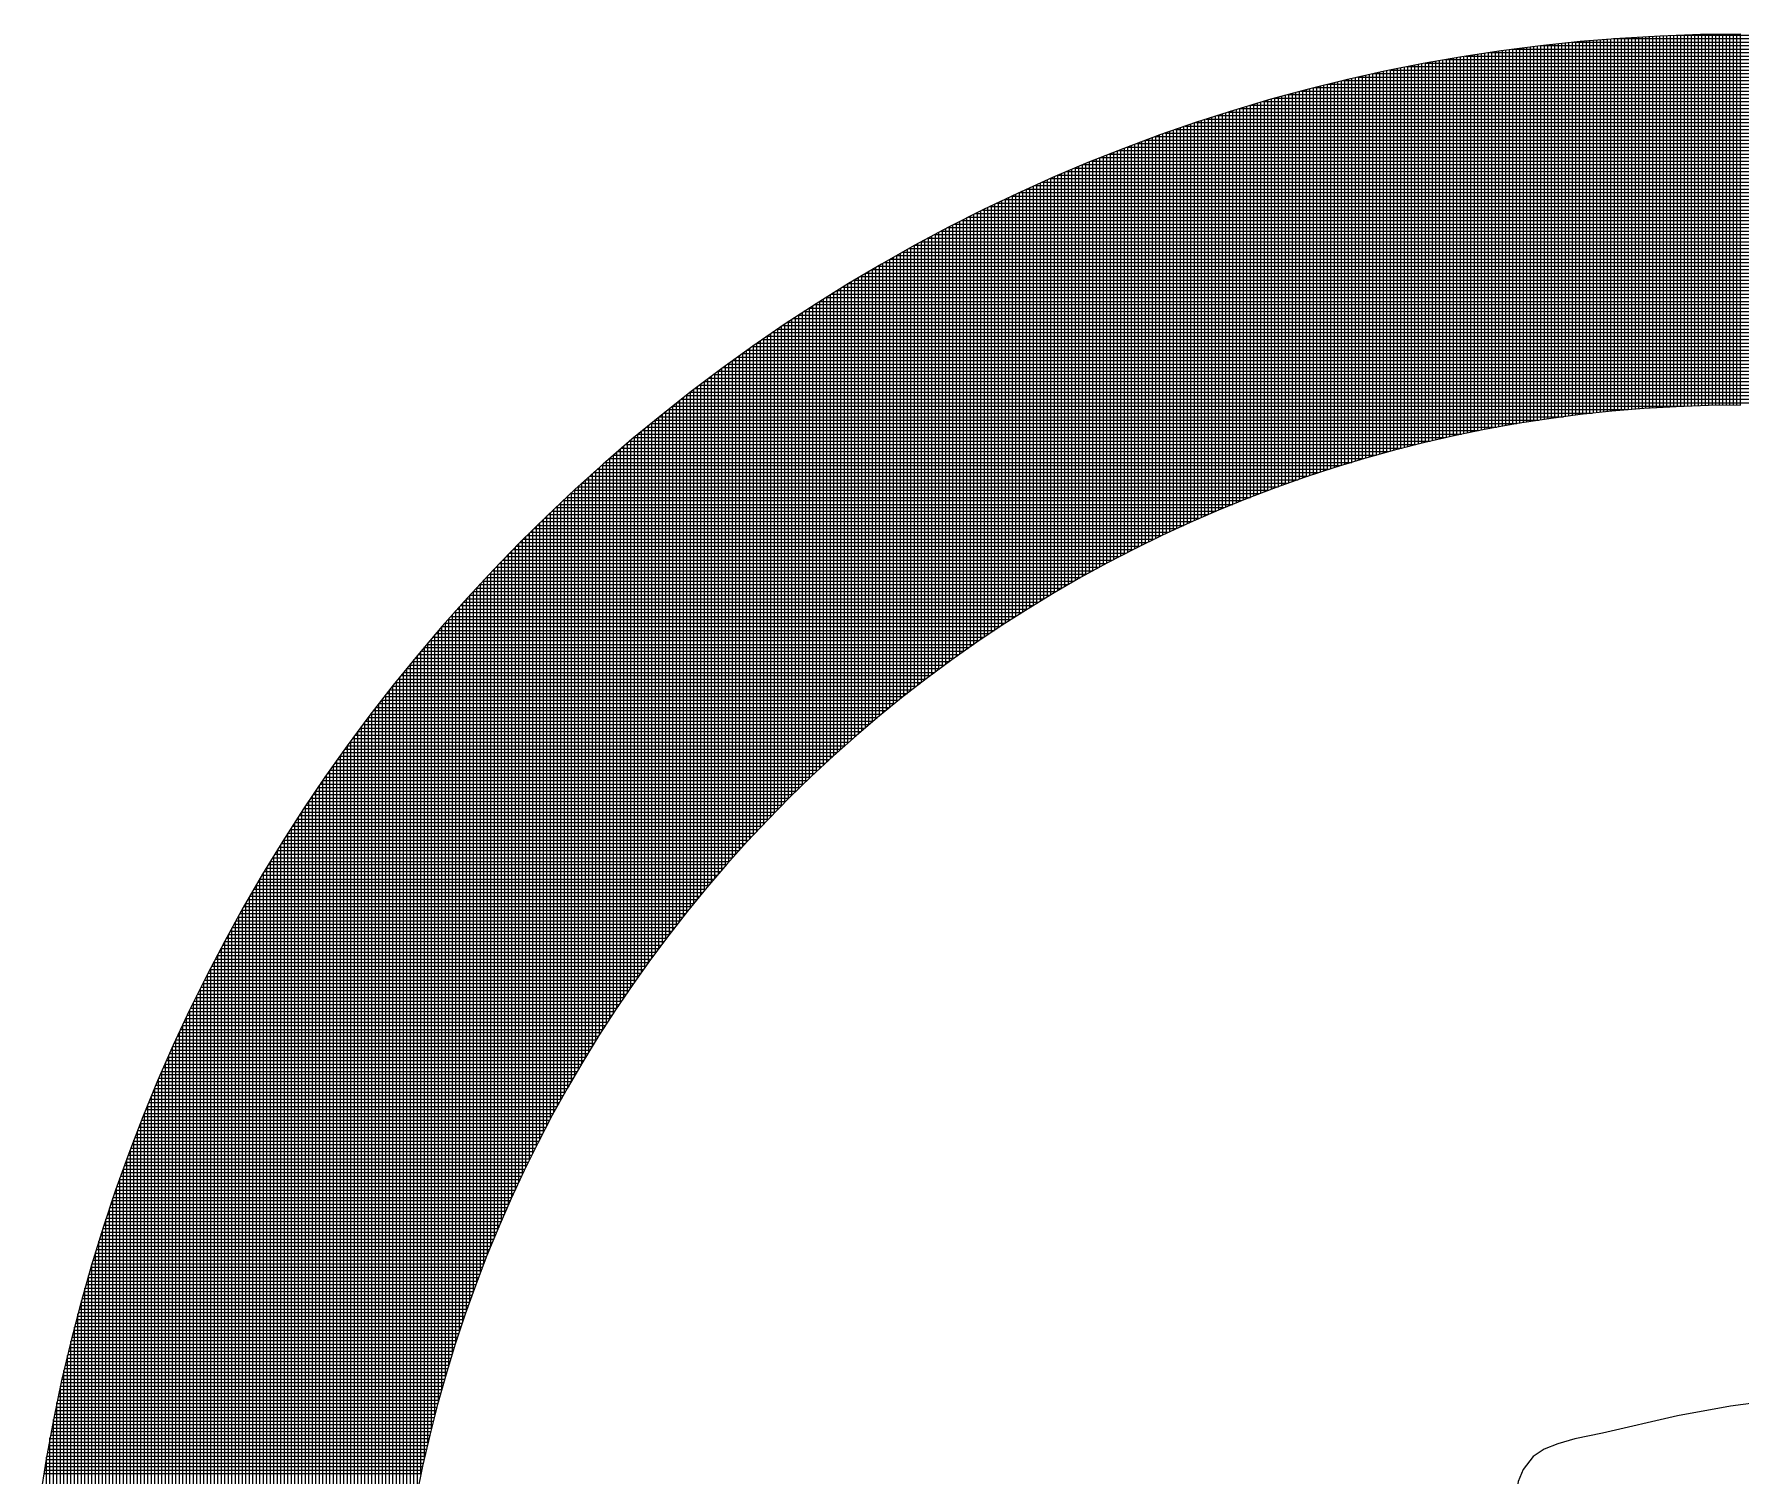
# Model space of a CAD drawing. Header units: inches. Extents: x -675 to 1187, y -924 to 1124.
# Drawn here: x -385.2 to -324.3, y 949.7 to 1001.2 of the extents above; entities that cross this region are included whole.
import ezdxf

# ---------------------------------------------------------------- set-up
doc = ezdxf.new("R2010")
doc.units = ezdxf.units.IN
doc.header["$MEASUREMENT"] = 0
for name, color, linetype, lineweight in [('A-Furn-Chair', 250, 'Continuous', 13), ('Base_dwg', 8, 'Continuous', 9), ('core and shell', 50, 'Continuous', 9)]:
    doc.layers.add(name, color=color, linetype=linetype, lineweight=lineweight)

# ---------------------------------------------------------------- blocks, each defined once
blk = doc.blocks.new('Base_dwg_chair 3-727831-Level 1 Copy 1')
at = {"layer": 'A-Furn-Chair', "flags": 128}
for points in [[(-7.989, 16.409), (-9.128, 16.567), (-9.347, 16.727), (-9.504, 17.012), (-9.764, 17.695), (-9.785, 17.779), (-9.823, 18.65), (-9.731, 19.31), (-9.676, 19.648), (-9.53, 20.347), (-9.343, 20.948), (-9.116, 21.349), (-8.688, 21.763), (-8.26, 21.964), (-7.752, 22.084), (-7.124, 22.164), (-6.121, 22.231), (-3.379, 22.461), (-1.455, 22.525), (-0.263, 22.51), (0.929, 22.525), (2.853, 22.461), (5.595, 22.231), (6.598, 22.164), (7.226, 22.084), (7.734, 21.964), (8.162, 21.763), (8.59, 21.349), (8.817, 20.948), (9.004, 20.347), (9.141, 19.691), (9.216, 19.233), (9.298, 18.65), (9.259, 17.779), (9.173, 17.431), (9.013, 17.012), (8.856, 16.727), (8.637, 16.567), (7.804, 16.451), (6.527, 16.271), (3.576, 15.83), (-3.334, 15.83), (-6.053, 16.124), (-7.042, 16.271), (-8.16, 16.429)], [(-9.664, 19.693), (-10.014, 18.683), (-10.295, 17.093), (-10.468, 15.463), (-10.549, 14.018), (-10.429, 13.994), (-10.123, 13.8), (-9.953, 13.55), (-9.949, 12.275), (-9.922, 9.65), (-9.894, 7.981), (-9.655, 12.025), (-9.523, 13.488), (-9.699, 13.577), (-9.699, 14.571), (-9.654, 15.721), (-9.621, 16.317), (-9.537, 16.99), (-9.7, 17.419), (-9.787, 17.767), (-9.825, 18.638), (-9.744, 19.221), (-9.668, 19.678)], [(9.141, 19.693), (9.491, 18.683), (9.772, 17.093), (9.946, 15.463), (10.027, 14.018), (9.906, 13.994), (9.601, 13.8), (9.43, 13.55), (9.427, 12.275), (9.4, 9.65), (9.372, 7.981), (9.133, 12.025), (9.001, 13.488), (9.177, 13.577), (9.177, 14.571), (9.132, 15.721), (9.099, 16.317), (9.015, 16.99), (9.178, 17.419), (9.264, 17.767), (9.303, 18.638), (9.221, 19.221), (9.146, 19.678)], [(-9.933, 5.379), (-9.96, 4.757), (-10.006, 4.55), (-10.154, 4.376), (-10.468, 4.222), (-10.762, 4.175), (-13.035, 4.181), (-13.345, 4.235), (-13.655, 4.416), (-13.784, 4.587), (-13.805, 4.897), (-13.805, 11.739), (-13.805, 13.321), (-13.786, 13.617), (-13.497, 13.927), (-13.187, 14.023), (-12.93, 14.066), (-11.014, 14.066), (-10.693, 14.056), (-10.427, 14.005), (-10.121, 13.81), (-9.951, 13.56), (-9.947, 12.286), (-9.919, 9.661), (-9.89, 7.953)], [(9.41, 5.381), (9.436, 4.759), (9.483, 4.552), (9.63, 4.378), (9.945, 4.224), (10.239, 4.178), (12.512, 4.184), (12.822, 4.238), (13.132, 4.419), (13.261, 4.59), (13.282, 4.9), (13.282, 11.742), (13.282, 13.324), (13.26, 13.62), (12.972, 13.93), (12.661, 14.026), (12.405, 14.069), (10.489, 14.069), (10.168, 14.058), (9.901, 14.007), (9.596, 13.812), (9.426, 13.562), (9.422, 12.288), (9.395, 9.663), (9.366, 7.955)]]:
    blk.add_lwpolyline(points, close=True, dxfattribs=at)
for points in [[(9.413, 5.394), (9.367, 8.12), (9.136, 12.025), (9.026, 13.246), (8.765, 14.304), (8.332, 15.333), (7.82, 16.206), (7.645, 16.429), (6.527, 16.271), (3.576, 15.83), (-3.334, 15.83), (-6.053, 16.124), (-7.042, 16.271), (-8.16, 16.429), (-8.335, 16.206), (-8.848, 15.333), (-9.281, 14.304), (-9.536, 13.27), (-9.647, 12.037), (-9.877, 8.136), (-9.91, 6.872), (-9.927, 5.714), (-9.929, 5.397)], [(-4.634, 0.321), (-4.327, 0.267), (-2.885, 0.087), (-1.089, -0.015), (1.089, 0.015), (2.369, 0.087), (3.812, 0.267), (4.118, 0.321)]]:
    blk.add_lwpolyline(points, dxfattribs=at)
at = {"layer": 'A-Furn-Chair'}
for centre, start, end in [((-3.642, 6.656), 191.31574, 261.09659), ((3.126, 6.656), 278.90341, 348.65527)]:
    blk.add_arc(centre, 6.412, start, end, dxfattribs=at)
blk = doc.blocks.new('Base_dwg_boat 5-727833-Level 1 Copy 1')
at = {"extrusion": (0, 0, -1), "zscale": -1, "rotation": 351.7550629421033}
blk.add_blockref('Base_dwg_chair 3-727831-Level 1 Copy 1', (58.68, 23.808), dxfattribs=at)
blk = doc.blocks.new('Base_dwg__U237-727834-Level 1 Copy 1')
blk.add_blockref('Base_dwg_boat 5-727833-Level 1 Copy 1', (0, 0))
blk = doc.blocks.new('Base_dwg-531197-Level 1 Copy 1')
at = {"layer": 'core and shell'}
for p, q in [((672.52, 1911.707), (672.52, 1924.994)), ((672.645, 1911.718), (672.645, 1925.002)), ((672.77, 1911.728), (672.77, 1925.01)), ((672.895, 1911.737), (672.895, 1925.017)), ((673.02, 1911.747), (673.02, 1925.024)), ((673.145, 1911.756), (673.145, 1925.031)), ((673.27, 1911.764), (673.27, 1925.038)), ((673.395, 1911.773), (673.395, 1925.045)), ((673.52, 1911.781), (673.52, 1925.051)), ((673.645, 1911.788), (673.645, 1925.057)), ((673.77, 1911.796), (673.77, 1925.063)), ((673.895, 1911.803), (673.895, 1925.068)), ((674.02, 1911.809), (674.02, 1925.074)), ((674.145, 1911.816), (674.145, 1925.078)), ((674.27, 1911.822), (674.27, 1925.083)), ((674.395, 1911.827), (674.395, 1925.088)), ((674.52, 1911.833), (674.52, 1925.092)), ((674.645, 1911.838), (674.645, 1925.096)), ((674.77, 1911.843), (674.77, 1925.1)), ((674.895, 1911.847), (674.895, 1925.103)), ((675.02, 1911.851), (675.02, 1925.106)), ((675.145, 1911.855), (675.145, 1925.109)), ((675.27, 1911.858), (675.27, 1925.112)), ((675.395, 1911.862), (675.395, 1925.114)), ((675.52, 1911.864), (675.52, 1925.117)), ((675.645, 1911.867), (675.645, 1925.119)), ((675.77, 1911.869), (675.77, 1925.12)), ((675.895, 1911.871), (675.895, 1925.122)), ((676.02, 1911.872), (676.02, 1925.123)), ((676.145, 1911.873), (676.145, 1925.124)), ((676.27, 1911.874), (676.27, 1925.124)), ((676.395, 1911.875), (676.395, 1925.125)), ((676.52, 1911.875), (676.52, 1925.125)), ((667.02, 1910.926), (667.02, 1924.384)), ((667.145, 1910.951), (667.145, 1924.403)), ((667.27, 1910.976), (667.27, 1924.422)), ((667.395, 1911), (667.395, 1924.441)), ((667.52, 1911.024), (667.52, 1924.46)), ((667.645, 1911.048), (667.645, 1924.478)), ((667.77, 1911.071), (667.77, 1924.497)), ((667.895, 1911.094), (667.895, 1924.515)), ((668.02, 1911.117), (668.02, 1924.532)), ((668.145, 1911.139), (668.145, 1924.55)), ((668.27, 1911.161), (668.27, 1924.567)), ((668.395, 1911.183), (668.395, 1924.583)), ((668.52, 1911.204), (668.52, 1924.6)), ((668.645, 1911.225), (668.645, 1924.616)), ((668.77, 1911.245), (668.77, 1924.632)), ((668.895, 1911.266), (668.895, 1924.648)), ((669.02, 1911.286), (669.02, 1924.664)), ((669.145, 1911.305), (669.145, 1924.679)), ((669.27, 1911.324), (669.27, 1924.694)), ((669.395, 1911.343), (669.395, 1924.709)), ((669.52, 1911.362), (669.52, 1924.723)), ((669.645, 1911.38), (669.645, 1924.737)), ((669.77, 1911.398), (669.77, 1924.751)), ((669.895, 1911.415), (669.895, 1924.765)), ((670.02, 1911.433), (670.02, 1924.779)), ((670.145, 1911.45), (670.145, 1924.792)), ((670.27, 1911.466), (670.27, 1924.805)), ((670.395, 1911.482), (670.395, 1924.817)), ((670.52, 1911.498), (670.52, 1924.83)), ((670.645, 1911.514), (670.645, 1924.842)), ((670.77, 1911.529), (670.77, 1924.854)), ((670.895, 1911.544), (670.895, 1924.866)), ((671.02, 1911.558), (671.02, 1924.877)), ((671.145, 1911.573), (671.145, 1924.888)), ((671.27, 1911.587), (671.27, 1924.899)), ((671.395, 1911.6), (671.395, 1924.91)), ((671.52, 1911.613), (671.52, 1924.92)), ((671.645, 1911.626), (671.645, 1924.93)), ((671.77, 1911.639), (671.77, 1924.94)), ((671.895, 1911.651), (671.895, 1924.95)), ((672.02, 1911.663), (672.02, 1924.959)), ((672.145, 1911.675), (672.145, 1924.968)), ((672.27, 1911.686), (672.27, 1924.977)), ((672.395, 1911.697), (672.395, 1924.985)), ((663.77, 1910.154), (663.77, 1923.784)), ((663.895, 1910.188), (663.895, 1923.811)), ((664.02, 1910.222), (664.02, 1923.837)), ((664.145, 1910.255), (664.145, 1923.863)), ((664.27, 1910.288), (664.27, 1923.888)), ((664.395, 1910.321), (664.395, 1923.914)), ((664.52, 1910.353), (664.52, 1923.939)), ((664.645, 1910.385), (664.645, 1923.964)), ((664.77, 1910.417), (664.77, 1923.988)), ((664.895, 1910.448), (664.895, 1924.012)), ((665.02, 1910.479), (665.02, 1924.036)), ((665.145, 1910.51), (665.145, 1924.06)), ((665.27, 1910.54), (665.27, 1924.084)), ((665.395, 1910.57), (665.395, 1924.107)), ((665.52, 1910.599), (665.52, 1924.13)), ((665.645, 1910.629), (665.645, 1924.152)), ((665.77, 1910.657), (665.77, 1924.175)), ((665.895, 1910.686), (665.895, 1924.197)), ((666.02, 1910.714), (666.02, 1924.219)), ((666.145, 1910.742), (666.145, 1924.24)), ((666.27, 1910.769), (666.27, 1924.262)), ((666.395, 1910.796), (666.395, 1924.283)), ((666.52, 1910.823), (666.52, 1924.303)), ((666.645, 1910.849), (666.645, 1924.324)), ((666.77, 1910.875), (666.77, 1924.344)), ((666.895, 1910.901), (666.895, 1924.364)), ((661.145, 1909.352), (661.145, 1923.166)), ((661.27, 1909.394), (661.27, 1923.199)), ((661.395, 1909.435), (661.395, 1923.231)), ((661.52, 1909.476), (661.52, 1923.262)), ((661.645, 1909.517), (661.645, 1923.294)), ((661.77, 1909.557), (661.77, 1923.325)), ((661.895, 1909.598), (661.895, 1923.355)), ((662.02, 1909.637), (662.02, 1923.386)), ((662.145, 1909.676), (662.145, 1923.416)), ((662.27, 1909.715), (662.27, 1923.446)), ((662.395, 1909.754), (662.395, 1923.476)), ((662.52, 1909.792), (662.52, 1923.505)), ((662.77, 1909.867), (662.77, 1923.563)), ((662.895, 1909.904), (662.895, 1923.592)), ((663.02, 1909.941), (663.02, 1923.62)), ((663.145, 1909.978), (663.145, 1923.648)), ((663.27, 1910.013), (663.27, 1923.676)), ((663.395, 1910.049), (663.395, 1923.704)), ((663.52, 1910.084), (663.52, 1923.731)), ((663.645, 1910.119), (663.645, 1923.758)), ((659.145, 1908.628), (659.145, 1922.613)), ((659.27, 1908.676), (659.27, 1922.649)), ((659.395, 1908.724), (659.395, 1922.686)), ((659.52, 1908.771), (659.52, 1922.722)), ((659.645, 1908.818), (659.645, 1922.758)), ((659.77, 1908.865), (659.77, 1922.794)), ((659.895, 1908.911), (659.895, 1922.829)), ((660.145, 1909.002), (660.145, 1922.899)), ((660.27, 1909.047), (660.27, 1922.933)), ((660.395, 1909.092), (660.395, 1922.967)), ((660.52, 1909.136), (660.52, 1923.001)), ((660.645, 1909.18), (660.645, 1923.035)), ((660.77, 1909.224), (660.77, 1923.068)), ((660.895, 1909.267), (660.895, 1923.101)), ((661.02, 1909.309), (661.02, 1923.134)), ((657.02, 1907.747), (657.02, 1921.944)), ((657.145, 1907.802), (657.145, 1921.985)), ((657.27, 1907.857), (657.27, 1922.027)), ((657.395, 1907.911), (657.395, 1922.068)), ((657.52, 1907.965), (657.52, 1922.109)), ((657.645, 1908.019), (657.645, 1922.149)), ((657.77, 1908.072), (657.77, 1922.189)), ((657.895, 1908.124), (657.895, 1922.229)), ((658.02, 1908.176), (658.02, 1922.269)), ((658.145, 1908.228), (658.145, 1922.308)), ((658.27, 1908.28), (658.27, 1922.347)), ((658.52, 1908.381), (658.52, 1922.425)), ((658.645, 1908.431), (658.645, 1922.463)), ((658.77, 1908.481), (658.77, 1922.501)), ((658.895, 1908.531), (658.895, 1922.538)), ((655.395, 1906.991), (655.395, 1921.374)), ((655.52, 1907.052), (655.52, 1921.419)), ((655.645, 1907.112), (655.645, 1921.465)), ((655.77, 1907.172), (655.77, 1921.51)), ((655.895, 1907.231), (655.895, 1921.555)), ((656.02, 1907.29), (656.02, 1921.599)), ((656.145, 1907.349), (656.145, 1921.643)), ((656.27, 1907.407), (656.27, 1921.687)), ((656.395, 1907.465), (656.395, 1921.73)), ((656.52, 1907.522), (656.52, 1921.774)), ((656.77, 1907.635), (656.77, 1921.859)), ((656.895, 1907.691), (656.895, 1921.902)), ((653.77, 1906.159), (653.77, 1920.752)), ((653.895, 1906.226), (653.895, 1920.802)), ((654.02, 1906.292), (654.02, 1920.851)), ((654.145, 1906.358), (654.145, 1920.9)), ((654.27, 1906.423), (654.27, 1920.949)), ((654.395, 1906.488), (654.395, 1920.997)), ((654.52, 1906.553), (654.52, 1921.046)), ((654.645, 1906.617), (654.645, 1921.093)), ((654.77, 1906.68), (654.77, 1921.141)), ((654.895, 1906.743), (654.895, 1921.188)), ((655.02, 1906.806), (655.02, 1921.235)), ((655.145, 1906.868), (655.145, 1921.282)), ((655.27, 1906.93), (655.27, 1921.328)), ((652.27, 1905.32), (652.27, 1920.131)), ((652.395, 1905.393), (652.395, 1920.184)), ((652.52, 1905.465), (652.52, 1920.237)), ((652.645, 1905.537), (652.645, 1920.29)), ((652.77, 1905.608), (652.77, 1920.343)), ((652.895, 1905.678), (652.895, 1920.395)), ((653.02, 1905.749), (653.02, 1920.447)), ((653.145, 1905.818), (653.145, 1920.499)), ((653.27, 1905.887), (653.27, 1920.55)), ((653.52, 1906.024), (653.52, 1920.652)), ((653.645, 1906.092), (653.645, 1920.702)), ((650.895, 1904.488), (650.895, 1919.519)), ((651.02, 1904.566), (651.02, 1919.577)), ((651.145, 1904.644), (651.145, 1919.634)), ((651.27, 1904.721), (651.27, 1919.69)), ((651.395, 1904.798), (651.395, 1919.746)), ((651.52, 1904.874), (651.52, 1919.802)), ((651.645, 1904.95), (651.645, 1919.858)), ((651.77, 1905.025), (651.77, 1919.913)), ((651.895, 1905.1), (651.895, 1919.968)), ((652.02, 1905.174), (652.02, 1920.022)), ((652.145, 1905.247), (652.145, 1920.077)), ((649.645, 1903.675), (649.645, 1918.928)), ((649.77, 1903.759), (649.77, 1918.989)), ((649.895, 1903.842), (649.895, 1919.049)), ((650.02, 1903.925), (650.02, 1919.109)), ((650.145, 1904.007), (650.145, 1919.169)), ((650.27, 1904.089), (650.27, 1919.228)), ((650.395, 1904.17), (650.395, 1919.287)), ((650.52, 1904.25), (650.52, 1919.346)), ((650.77, 1904.409), (650.77, 1919.462)), ((648.395, 1902.806), (648.395, 1918.302)), ((648.52, 1902.895), (648.52, 1918.366)), ((648.645, 1902.984), (648.645, 1918.43)), ((648.77, 1903.073), (648.77, 1918.494)), ((648.895, 1903.161), (648.895, 1918.557)), ((649.02, 1903.248), (649.02, 1918.62)), ((649.27, 1903.421), (649.27, 1918.744)), ((649.395, 1903.506), (649.395, 1918.806)), ((649.52, 1903.591), (649.52, 1918.867)), ((647.395, 1902.067), (647.395, 1917.775)), ((647.52, 1902.161), (647.52, 1917.842)), ((647.645, 1902.255), (647.645, 1917.909)), ((647.77, 1902.349), (647.77, 1917.976)), ((647.895, 1902.441), (647.895, 1918.042)), ((648.02, 1902.533), (648.02, 1918.107)), ((648.145, 1902.625), (648.145, 1918.173)), ((648.27, 1902.716), (648.27, 1918.238)), ((646.27, 1901.186), (646.27, 1917.154)), ((646.395, 1901.287), (646.395, 1917.224)), ((646.52, 1901.386), (646.52, 1917.295)), ((646.645, 1901.486), (646.645, 1917.364)), ((646.895, 1901.682), (646.895, 1917.503)), ((647.02, 1901.779), (647.02, 1917.572)), ((647.145, 1901.876), (647.145, 1917.64)), ((645.145, 1900.249), (645.145, 1916.501)), ((645.27, 1900.356), (645.27, 1916.575)), ((645.395, 1900.463), (645.395, 1916.649)), ((645.52, 1900.568), (645.52, 1916.722)), ((645.645, 1900.673), (645.645, 1916.795)), ((645.77, 1900.777), (645.77, 1916.868)), ((645.895, 1900.88), (645.895, 1916.94)), ((646.02, 1900.983), (646.02, 1917.012)), ((644.145, 1899.367), (644.145, 1915.894)), ((644.27, 1899.48), (644.27, 1915.971)), ((644.395, 1899.592), (644.395, 1916.048)), ((644.645, 1899.814), (644.645, 1916.201)), ((644.77, 1899.924), (644.77, 1916.277)), ((644.895, 1900.033), (644.895, 1916.352)), ((645.02, 1900.142), (645.02, 1916.427)), ((643.145, 1898.433), (643.145, 1915.26)), ((643.27, 1898.552), (643.27, 1915.341)), ((643.395, 1898.671), (643.395, 1915.421)), ((643.52, 1898.789), (643.52, 1915.501)), ((643.77, 1899.023), (643.77, 1915.66)), ((643.895, 1899.138), (643.895, 1915.738)), ((644.02, 1899.253), (644.02, 1915.816)), ((642.27, 1897.57), (642.27, 1914.683)), ((642.395, 1897.696), (642.395, 1914.767)), ((642.52, 1897.821), (642.52, 1914.85)), ((642.645, 1897.945), (642.645, 1914.933)), ((642.77, 1898.068), (642.77, 1915.016)), ((642.895, 1898.191), (642.895, 1915.098)), ((643.02, 1898.312), (643.02, 1915.179)), ((641.52, 1896.795), (641.52, 1914.171)), ((641.645, 1896.926), (641.645, 1914.258)), ((641.77, 1897.057), (641.77, 1914.344)), ((641.895, 1897.187), (641.895, 1914.429)), ((642.02, 1897.315), (642.02, 1914.514)), ((642.145, 1897.443), (642.145, 1914.599)), ((640.645, 1895.844), (640.645, 1913.553)), ((640.77, 1895.983), (640.77, 1913.643)), ((640.895, 1896.121), (640.895, 1913.732)), ((641.02, 1896.258), (641.02, 1913.821)), ((641.145, 1896.393), (641.145, 1913.909)), ((641.27, 1896.528), (641.27, 1913.997)), ((639.645, 1894.692), (639.645, 1912.818)), ((639.77, 1894.84), (639.77, 1912.911)), ((639.895, 1894.987), (639.895, 1913.004)), ((640.02, 1895.133), (640.02, 1913.097)), ((640.145, 1895.277), (640.145, 1913.189)), ((640.27, 1895.42), (640.27, 1913.281)), ((640.395, 1895.563), (640.395, 1913.372)), ((638.895, 1893.777), (638.895, 1912.246)), ((639.02, 1893.933), (639.02, 1912.342)), ((639.27, 1894.24), (639.27, 1912.534)), ((639.395, 1894.392), (639.395, 1912.629)), ((639.52, 1894.542), (639.52, 1912.724)), ((671.223, 1911.581), (638.054, 1911.581)), ((638.145, 1892.814), (638.145, 1911.655)), ((672.507, 1911.706), (638.21, 1911.706)), ((638.27, 1892.978), (638.27, 1911.755)), ((674.486, 1911.831), (638.367, 1911.831)), ((638.395, 1893.141), (638.395, 1911.854)), ((638.77, 1893.62), (638.77, 1912.148)), ((637.395, 1891.798), (637.395, 1911.045)), ((667.825, 1911.081), (637.439, 1911.081)), ((637.52, 1891.971), (637.52, 1911.148)), ((668.535, 1911.206), (637.592, 1911.206)), ((637.645, 1892.143), (637.645, 1911.25)), ((669.317, 1911.331), (637.745, 1911.331)), ((637.77, 1892.313), (637.77, 1911.352)), ((638.02, 1892.648), (638.02, 1911.555)), ((636.645, 1890.723), (636.645, 1910.415)), ((664.928, 1910.456), (636.694, 1910.456)), ((636.77, 1890.907), (636.77, 1910.521)), ((665.444, 1910.581), (636.841, 1910.581)), ((636.895, 1891.089), (636.895, 1910.627)), ((665.987, 1910.706), (636.989, 1910.706)), ((637.02, 1891.269), (637.02, 1910.732)), ((666.56, 1910.831), (637.138, 1910.831)), ((637.145, 1891.447), (637.145, 1910.837)), ((637.27, 1891.623), (637.27, 1910.941)), ((667.17, 1910.956), (637.288, 1910.956)), ((636.02, 1889.778), (636.02, 1909.874)), ((663.072, 1909.956), (636.114, 1909.956)), ((636.145, 1889.971), (636.145, 1909.983)), ((663.51, 1910.081), (636.258, 1910.081)), ((636.27, 1890.162), (636.27, 1910.092)), ((636.395, 1890.351), (636.395, 1910.2)), ((663.964, 1910.206), (636.402, 1910.206)), ((636.52, 1890.538), (636.52, 1910.308)), ((664.436, 1910.331), (636.548, 1910.331)), ((635.395, 1888.781), (635.395, 1909.318)), ((661.085, 1909.331), (635.41, 1909.331)), ((635.52, 1888.984), (635.52, 1909.431)), ((661.46, 1909.456), (635.549, 1909.456)), ((635.645, 1889.186), (635.645, 1909.542)), ((661.845, 1909.581), (635.689, 1909.581)), ((635.77, 1889.385), (635.77, 1909.654)), ((662.241, 1909.706), (635.83, 1909.706)), ((634.645, 1887.507), (634.645, 1908.631)), ((659.349, 1908.706), (634.727, 1908.706)), ((634.77, 1887.726), (634.77, 1908.747)), ((659.68, 1908.831), (634.862, 1908.831)), ((634.895, 1887.942), (634.895, 1908.862)), ((635.02, 1888.155), (635.02, 1908.977)), ((660.366, 1909.081), (635.134, 1909.081)), ((635.145, 1888.366), (635.145, 1909.092)), ((633.895, 1886.137), (633.895, 1907.92)), ((657.5, 1907.956), (633.933, 1907.956)), ((634.02, 1886.373), (634.02, 1908.04)), ((657.794, 1908.081), (634.063, 1908.081)), ((634.145, 1886.606), (634.145, 1908.16)), ((658.092, 1908.206), (634.194, 1908.206)), ((634.395, 1887.062), (634.395, 1908.396)), ((658.708, 1908.456), (634.459, 1908.456)), ((634.52, 1887.286), (634.52, 1908.514)), ((656.108, 1907.331), (633.293, 1907.331)), ((633.395, 1885.161), (633.395, 1907.432)), ((656.377, 1907.456), (633.42, 1907.456)), ((633.52, 1885.41), (633.52, 1907.555)), ((633.645, 1885.656), (633.645, 1907.678)), ((656.929, 1907.706), (633.675, 1907.706)), ((633.77, 1885.898), (633.77, 1907.799)), ((657.212, 1907.831), (633.804, 1907.831)), ((654.822, 1906.706), (632.671, 1906.706)), ((632.77, 1883.857), (632.77, 1906.807)), ((655.072, 1906.831), (632.794, 1906.831)), ((632.895, 1884.126), (632.895, 1906.934)), ((655.325, 1906.956), (632.918, 1906.956)), ((633.02, 1884.391), (633.02, 1907.059)), ((655.582, 1907.081), (633.042, 1907.081)), ((633.145, 1884.651), (633.145, 1907.184)), ((655.843, 1907.206), (633.167, 1907.206)), ((633.27, 1884.908), (633.27, 1907.309)), ((632.145, 1882.441), (632.145, 1906.163)), ((653.859, 1906.206), (632.186, 1906.206)), ((632.27, 1882.735), (632.27, 1906.294)), ((654.095, 1906.331), (632.307, 1906.331)), ((632.395, 1883.022), (632.395, 1906.423)), ((654.334, 1906.456), (632.427, 1906.456)), ((632.52, 1883.305), (632.52, 1906.552)), ((654.576, 1906.581), (632.549, 1906.581)), ((631.52, 1880.887), (631.52, 1905.501)), ((652.724, 1905.581), (631.595, 1905.581)), ((652.945, 1905.706), (631.712, 1905.706)), ((631.77, 1881.528), (631.77, 1905.768)), ((653.169, 1905.831), (631.83, 1905.831)), ((631.895, 1881.838), (631.895, 1905.901)), ((632.02, 1882.143), (632.02, 1906.032)), ((653.626, 1906.081), (632.067, 1906.081)), ((651.865, 1905.081), (631.134, 1905.081)), ((631.145, 1879.872), (631.145, 1905.093)), ((652.076, 1905.206), (631.249, 1905.206)), ((631.27, 1880.218), (631.27, 1905.23)), ((652.289, 1905.331), (631.364, 1905.331)), ((631.395, 1880.557), (631.395, 1905.366)), ((652.505, 1905.456), (631.479, 1905.456)), ((630.52, 1877.999), (630.52, 1904.398)), ((650.845, 1904.456), (630.572, 1904.456)), ((630.645, 1878.395), (630.645, 1904.538)), ((651.044, 1904.581), (630.684, 1904.581)), ((630.77, 1878.779), (630.77, 1904.678)), ((651.246, 1904.706), (630.795, 1904.706)), ((630.895, 1879.153), (630.895, 1904.818)), ((651.45, 1904.831), (630.908, 1904.831)), ((629.895, 1875.808), (629.895, 1903.68)), ((649.692, 1903.706), (629.918, 1903.706)), ((650.068, 1903.956), (630.134, 1903.956)), ((630.145, 1876.732), (630.145, 1903.97)), ((650.259, 1904.081), (630.242, 1904.081)), ((630.27, 1877.169), (630.27, 1904.113)), ((650.452, 1904.206), (630.352, 1904.206)), ((630.395, 1877.591), (630.395, 1904.256)), ((648.782, 1903.081), (629.389, 1903.081)), ((629.395, 1873.689), (629.395, 1903.089)), ((648.961, 1903.206), (629.493, 1903.206)), ((629.52, 1874.261), (629.52, 1903.239)), ((629.645, 1874.802), (629.645, 1903.387)), ((649.323, 1903.456), (629.704, 1903.456)), ((629.77, 1875.317), (629.77, 1903.534)), ((649.506, 1903.581), (629.811, 1903.581)), ((647.916, 1902.456), (628.873, 1902.456)), ((628.895, 1870.944), (628.895, 1902.483)), ((648.086, 1902.581), (628.975, 1902.581)), ((629.02, 1871.721), (629.02, 1902.636)), ((648.258, 1902.706), (629.078, 1902.706)), ((629.145, 1872.428), (629.145, 1902.788)), ((648.431, 1902.831), (629.181, 1902.831)), ((648.606, 1902.956), (629.284, 1902.956)), ((647.088, 1901.831), (628.372, 1901.831)), ((628.395, 1866.515), (628.395, 1901.861)), ((647.251, 1901.956), (628.471, 1901.956)), ((628.52, 1867.814), (628.52, 1902.018)), ((647.415, 1902.081), (628.571, 1902.081)), ((628.645, 1869.052), (628.645, 1902.174)), ((647.58, 1902.206), (628.671, 1902.206)), ((646.451, 1901.331), (627.98, 1901.331)), ((646.608, 1901.456), (628.077, 1901.456)), ((645.685, 1900.706), (627.502, 1900.706)), ((645.836, 1900.831), (627.596, 1900.831)), ((645.988, 1900.956), (627.691, 1900.956)), ((646.296, 1901.206), (627.883, 1901.206)), ((644.951, 1900.081), (627.036, 1900.081)), ((645.095, 1900.206), (627.128, 1900.206)), ((645.241, 1900.331), (627.221, 1900.331)), ((645.388, 1900.456), (627.314, 1900.456)), ((645.536, 1900.581), (627.407, 1900.581)), ((644.244, 1899.456), (626.582, 1899.456)), ((644.383, 1899.581), (626.672, 1899.581)), ((644.665, 1899.831), (626.853, 1899.831)), ((644.807, 1899.956), (626.944, 1899.956)), ((643.565, 1898.831), (626.141, 1898.831)), ((643.699, 1898.956), (626.228, 1898.956)), ((643.834, 1899.081), (626.316, 1899.081)), ((643.97, 1899.206), (626.404, 1899.206)), ((644.106, 1899.331), (626.493, 1899.331)), ((642.911, 1898.206), (625.71, 1898.206)), ((643.04, 1898.331), (625.796, 1898.331)), ((643.17, 1898.456), (625.881, 1898.456)), ((643.301, 1898.581), (625.967, 1898.581)), ((643.432, 1898.706), (626.054, 1898.706)), ((642.281, 1897.581), (625.292, 1897.581)), ((642.406, 1897.706), (625.374, 1897.706)), ((642.531, 1897.831), (625.458, 1897.831)), ((642.657, 1897.956), (625.542, 1897.956)), ((642.784, 1898.081), (625.626, 1898.081)), ((641.674, 1896.956), (624.884, 1896.956)), ((641.794, 1897.081), (624.964, 1897.081)), ((641.914, 1897.206), (625.045, 1897.206)), ((642.036, 1897.331), (625.127, 1897.331)), ((642.158, 1897.456), (625.209, 1897.456)), ((641.204, 1896.456), (624.565, 1896.456)), ((641.437, 1896.706), (624.723, 1896.706)), ((641.555, 1896.831), (624.803, 1896.831)), ((640.634, 1895.831), (624.176, 1895.831)), ((640.746, 1895.956), (624.253, 1895.956)), ((640.859, 1896.081), (624.33, 1896.081)), ((640.973, 1896.206), (624.408, 1896.206)), ((641.088, 1896.331), (624.486, 1896.331)), ((640.084, 1895.206), (623.797, 1895.206)), ((640.192, 1895.331), (623.872, 1895.331)), ((640.302, 1895.456), (623.948, 1895.456)), ((639.553, 1894.581), (623.429, 1894.581)), ((639.658, 1894.706), (623.502, 1894.706)), ((639.763, 1894.831), (623.575, 1894.831)), ((639.976, 1895.081), (623.723, 1895.081)), ((639.039, 1893.956), (623.07, 1893.956)), ((639.243, 1894.206), (623.212, 1894.206)), ((639.345, 1894.331), (623.284, 1894.331)), ((639.449, 1894.456), (623.356, 1894.456)), ((638.543, 1893.331), (622.721, 1893.331)), ((638.74, 1893.581), (622.86, 1893.581)), ((638.839, 1893.706), (622.929, 1893.706)), ((638.939, 1893.831), (623, 1893.831)), ((638.064, 1892.706), (622.381, 1892.706)), ((638.158, 1892.831), (622.449, 1892.831)), ((638.254, 1892.956), (622.516, 1892.956)), ((638.35, 1893.081), (622.584, 1893.081)), ((638.446, 1893.206), (622.652, 1893.206)), ((637.6, 1892.081), (622.051, 1892.081)), ((637.692, 1892.206), (622.116, 1892.206)), ((637.784, 1892.331), (622.182, 1892.331)), ((637.877, 1892.456), (622.248, 1892.456)), ((637.97, 1892.581), (622.315, 1892.581)), ((637.24, 1891.581), (621.793, 1891.581)), ((637.33, 1891.706), (621.857, 1891.706)), ((637.419, 1891.831), (621.922, 1891.831)), ((637.509, 1891.956), (621.986, 1891.956)), ((636.804, 1890.956), (621.479, 1890.956)), ((636.89, 1891.081), (621.541, 1891.081)), ((636.977, 1891.206), (621.604, 1891.206)), ((637.064, 1891.331), (621.667, 1891.331)), ((637.152, 1891.456), (621.73, 1891.456)), ((636.382, 1890.331), (621.174, 1890.331)), ((636.466, 1890.456), (621.235, 1890.456)), ((636.549, 1890.581), (621.295, 1890.581)), ((636.634, 1890.706), (621.356, 1890.706)), ((636.719, 1890.831), (621.418, 1890.831)), ((635.975, 1889.706), (620.878, 1889.706)), ((636.055, 1889.831), (620.936, 1889.831)), ((636.136, 1889.956), (620.995, 1889.956)), ((636.218, 1890.081), (621.055, 1890.081)), ((636.3, 1890.206), (621.114, 1890.206)), ((635.58, 1889.081), (620.59, 1889.081)), ((635.736, 1889.331), (620.704, 1889.331)), ((635.815, 1889.456), (620.762, 1889.456)), ((635.199, 1888.456), (620.31, 1888.456)), ((635.274, 1888.581), (620.365, 1888.581)), ((635.35, 1888.706), (620.421, 1888.706)), ((635.426, 1888.831), (620.477, 1888.831)), ((635.503, 1888.956), (620.533, 1888.956)), ((634.831, 1887.831), (620.039, 1887.831)), ((634.904, 1887.956), (620.093, 1887.956)), ((635.051, 1888.206), (620.201, 1888.206)), ((635.125, 1888.331), (620.255, 1888.331)), ((634.475, 1887.206), (619.776, 1887.206)), ((634.546, 1887.331), (619.828, 1887.331)), ((634.616, 1887.456), (619.88, 1887.456)), ((634.687, 1887.581), (619.933, 1887.581)), ((634.759, 1887.706), (619.986, 1887.706)), ((634.2, 1886.706), (619.571, 1886.706)), ((634.337, 1886.956), (619.673, 1886.956)), ((634.406, 1887.081), (619.724, 1887.081)), ((633.866, 1886.081), (619.323, 1886.081)), ((633.932, 1886.206), (619.372, 1886.206)), ((633.998, 1886.331), (619.421, 1886.331)), ((634.065, 1886.456), (619.471, 1886.456)), ((633.544, 1885.456), (619.082, 1885.456)), ((633.607, 1885.581), (619.13, 1885.581)), ((633.671, 1885.706), (619.177, 1885.706)), ((633.736, 1885.831), (619.226, 1885.831)), ((633.8, 1885.956), (619.274, 1885.956)), ((633.233, 1884.831), (618.849, 1884.831)), ((633.356, 1885.081), (618.941, 1885.081)), ((633.418, 1885.206), (618.988, 1885.206)), ((633.48, 1885.331), (619.035, 1885.331)), ((632.933, 1884.206), (618.624, 1884.206)), ((632.992, 1884.331), (618.668, 1884.331)), ((633.052, 1884.456), (618.713, 1884.456)), ((633.112, 1884.581), (618.758, 1884.581)), ((633.172, 1884.706), (618.803, 1884.706)), ((632.701, 1883.706), (618.449, 1883.706)), ((632.759, 1883.831), (618.492, 1883.831)), ((632.816, 1883.956), (618.536, 1883.956)), ((632.874, 1884.081), (618.58, 1884.081)), ((632.366, 1882.956), (618.196, 1882.956)), ((632.421, 1883.081), (618.237, 1883.081)), ((632.476, 1883.206), (618.279, 1883.206)), ((632.532, 1883.331), (618.321, 1883.331)), ((632.588, 1883.456), (618.363, 1883.456)), ((632.099, 1882.331), (617.993, 1882.331)), ((632.152, 1882.456), (618.033, 1882.456)), ((632.205, 1882.581), (618.073, 1882.581)), ((632.258, 1882.706), (618.114, 1882.706)), ((632.312, 1882.831), (618.155, 1882.831)), ((631.892, 1881.831), (617.836, 1881.831)), ((631.943, 1881.956), (617.875, 1881.956)), ((631.995, 1882.081), (617.914, 1882.081)), ((632.047, 1882.206), (617.954, 1882.206)), ((631.692, 1881.331), (617.684, 1881.331)), ((631.742, 1881.456), (617.722, 1881.456)), ((631.792, 1881.581), (617.76, 1881.581)), ((631.842, 1881.706), (617.798, 1881.706)), ((631.405, 1880.581), (617.464, 1880.581)), ((631.452, 1880.706), (617.5, 1880.706)), ((631.499, 1880.831), (617.536, 1880.831)), ((631.547, 1880.956), (617.573, 1880.956)), ((631.595, 1881.081), (617.61, 1881.081)), ((631.175, 1879.956), (617.289, 1879.956)), ((631.22, 1880.081), (617.324, 1880.081)), ((631.266, 1880.206), (617.358, 1880.206)), ((631.312, 1880.331), (617.393, 1880.331)), ((631.358, 1880.456), (617.429, 1880.456)), ((630.956, 1879.331), (617.121, 1879.331)), ((630.999, 1879.456), (617.154, 1879.456)), ((631.043, 1879.581), (617.187, 1879.581)), ((631.087, 1879.706), (617.221, 1879.706)), ((631.131, 1879.831), (617.255, 1879.831)), ((630.746, 1878.706), (616.96, 1878.706)), ((630.788, 1878.831), (616.992, 1878.831)), ((630.829, 1878.956), (617.024, 1878.956)), ((630.871, 1879.081), (617.056, 1879.081)), ((630.913, 1879.206), (617.088, 1879.206)), ((630.546, 1878.081), (616.806, 1878.081)), ((630.585, 1878.206), (616.836, 1878.206)), ((630.625, 1878.331), (616.867, 1878.331)), ((630.665, 1878.456), (616.897, 1878.456)), ((630.705, 1878.581), (616.929, 1878.581)), ((630.355, 1877.456), (616.659, 1877.456)), ((630.392, 1877.581), (616.688, 1877.581)), ((630.43, 1877.706), (616.717, 1877.706)), ((630.468, 1877.831), (616.746, 1877.831)), ((630.507, 1877.956), (616.776, 1877.956)), ((630.209, 1876.956), (616.546, 1876.956)), ((630.245, 1877.081), (616.574, 1877.081)), ((630.281, 1877.206), (616.602, 1877.206)), ((630.318, 1877.331), (616.63, 1877.331)), ((630.034, 1876.331), (616.411, 1876.331)), ((630.069, 1876.456), (616.437, 1876.456)), ((630.103, 1876.581), (616.464, 1876.581)), ((630.138, 1876.706), (616.491, 1876.706)), ((630.173, 1876.831), (616.518, 1876.831)), ((629.869, 1875.706), (616.283, 1875.706)), ((629.901, 1875.831), (616.308, 1875.831)), ((629.934, 1875.956), (616.333, 1875.956)), ((629.967, 1876.081), (616.359, 1876.081)), ((630.001, 1876.206), (616.385, 1876.206)), ((629.712, 1875.081), (616.162, 1875.081)), ((629.743, 1875.206), (616.185, 1875.206)), ((629.774, 1875.331), (616.209, 1875.331)), ((629.805, 1875.456), (616.234, 1875.456)), ((629.837, 1875.581), (616.258, 1875.581)), ((629.565, 1874.456), (616.047, 1874.456)), ((629.593, 1874.581), (616.069, 1874.581)), ((629.623, 1874.706), (616.092, 1874.706)), ((629.652, 1874.831), (616.115, 1874.831)), ((629.682, 1874.956), (616.138, 1874.956)), ((629.426, 1873.831), (615.939, 1873.831)), ((629.453, 1873.956), (615.96, 1873.956)), ((629.48, 1874.081), (615.981, 1874.081)), ((629.508, 1874.206), (616.003, 1874.206)), ((629.536, 1874.331), (616.025, 1874.331)), ((629.399, 1873.706), (615.918, 1873.706))]:
    blk.add_line(p, q, dxfattribs=at)
at = {"layer": 'core and shell', "flags": 128}
for points in [[(684.371, 1925.081), (676.535, 1925.081), (674.221, 1925.081)], [(684.371, 1924.456), (676.535, 1924.456), (667.495, 1924.456)], [(684.371, 1924.581), (676.535, 1924.581), (668.38, 1924.581)], [(684.371, 1924.706), (676.535, 1924.706), (669.375, 1924.706)], [(684.371, 1924.831), (676.535, 1924.831), (670.536, 1924.831)], [(684.371, 1924.956), (676.535, 1924.956), (671.986, 1924.956)], [(684.371, 1923.831), (676.535, 1923.831), (663.993, 1923.831)], [(684.371, 1923.956), (676.535, 1923.956), (664.609, 1923.956)], [(684.371, 1924.081), (676.535, 1924.081), (665.259, 1924.081)], [(684.371, 1924.206), (676.535, 1924.206), (665.95, 1924.206)], [(684.371, 1924.331), (676.535, 1924.331), (666.692, 1924.331)], [(635.972, 1909.831), (662.645, 1909.831), (662.645, 1923.534)], [(684.371, 1923.206), (676.535, 1923.206), (661.301, 1923.206)], [(684.371, 1923.331), (676.535, 1923.331), (661.798, 1923.331)], [(684.371, 1923.456), (676.535, 1923.456), (662.313, 1923.456)], [(684.371, 1923.581), (676.535, 1923.581), (662.849, 1923.581)], [(684.371, 1923.706), (676.535, 1923.706), (663.408, 1923.706)], [(634.592, 1908.581), (659.02, 1908.581), (659.02, 1922.576)], [(634.997, 1908.956), (660.02, 1908.956), (660.02, 1922.864)], [(684.371, 1922.581), (676.535, 1922.581), (659.039, 1922.581)], [(684.371, 1922.706), (676.535, 1922.706), (659.466, 1922.706)], [(684.371, 1922.831), (676.535, 1922.831), (659.904, 1922.831)], [(684.371, 1922.956), (676.535, 1922.956), (660.355, 1922.956)], [(684.371, 1923.081), (676.535, 1923.081), (660.82, 1923.081)], [(634.326, 1908.331), (658.395, 1908.331), (658.395, 1922.386)], [(684.371, 1921.956), (676.535, 1921.956), (657.059, 1921.956)], [(684.371, 1922.081), (676.535, 1922.081), (657.437, 1922.081)], [(684.371, 1922.206), (676.535, 1922.206), (657.823, 1922.206)], [(684.371, 1922.331), (676.535, 1922.331), (658.219, 1922.331)], [(684.371, 1922.456), (676.535, 1922.456), (658.624, 1922.456)], [(633.547, 1907.581), (656.645, 1907.581), (656.645, 1921.817)], [(684.371, 1921.331), (676.535, 1921.331), (655.28, 1921.331)], [(684.371, 1921.456), (676.535, 1921.456), (655.622, 1921.456)], [(684.371, 1921.581), (676.535, 1921.581), (655.971, 1921.581)], [(684.371, 1921.706), (676.535, 1921.706), (656.326, 1921.706)], [(684.371, 1921.831), (676.535, 1921.831), (656.689, 1921.831)], [(684.371, 1920.831), (676.535, 1920.831), (653.97, 1920.831)], [(684.371, 1920.956), (676.535, 1920.956), (654.289, 1920.956)], [(684.371, 1921.081), (676.535, 1921.081), (654.614, 1921.081)], [(684.371, 1921.206), (676.535, 1921.206), (654.944, 1921.206)], [(631.948, 1905.956), (653.395, 1905.956), (653.395, 1920.601)], [(684.371, 1920.206), (676.535, 1920.206), (652.447, 1920.206)], [(684.371, 1920.331), (676.535, 1920.331), (652.743, 1920.331)], [(684.371, 1920.456), (676.535, 1920.456), (653.043, 1920.456)], [(684.371, 1920.581), (676.535, 1920.581), (653.347, 1920.581)], [(684.371, 1920.706), (676.535, 1920.706), (653.656, 1920.706)], [(684.371, 1919.581), (676.535, 1919.581), (651.031, 1919.581)], [(684.371, 1919.706), (676.535, 1919.706), (651.306, 1919.706)], [(684.371, 1919.831), (676.535, 1919.831), (651.586, 1919.831)], [(684.371, 1919.956), (676.535, 1919.956), (651.869, 1919.956)], [(684.371, 1920.081), (676.535, 1920.081), (652.156, 1920.081)], [(630.462, 1904.331), (650.645, 1904.331), (650.645, 1919.404)], [(684.371, 1918.956), (676.535, 1918.956), (649.703, 1918.956)], [(684.371, 1919.081), (676.535, 1919.081), (649.962, 1919.081)], [(684.371, 1919.206), (676.535, 1919.206), (650.224, 1919.206)], [(684.371, 1919.331), (676.535, 1919.331), (650.49, 1919.331)], [(684.371, 1919.456), (676.535, 1919.456), (650.758, 1919.456)], [(629.599, 1903.331), (649.145, 1903.331), (649.145, 1918.682)], [(684.371, 1918.331), (676.535, 1918.331), (648.452, 1918.331)], [(684.371, 1918.456), (676.535, 1918.456), (648.697, 1918.456)], [(684.371, 1918.581), (676.535, 1918.581), (648.944, 1918.581)], [(684.371, 1918.706), (676.535, 1918.706), (649.194, 1918.706)], [(684.371, 1918.831), (676.535, 1918.831), (649.447, 1918.831)], [(647.27, 1901.971), (647.27, 1917.708), (676.535, 1917.708), (684.371, 1917.708)], [(684.371, 1917.831), (676.535, 1917.831), (647.5, 1917.831)], [(684.371, 1917.956), (676.535, 1917.956), (647.734, 1917.956)], [(684.371, 1918.081), (676.535, 1918.081), (647.971, 1918.081)], [(684.371, 1918.206), (676.535, 1918.206), (648.21, 1918.206)], [(627.787, 1901.081), (646.145, 1901.081), (646.145, 1917.083), (676.535, 1917.083), (684.371, 1917.083)], [(628.175, 1901.581), (646.77, 1901.581), (646.77, 1917.434)], [(684.371, 1917.206), (676.535, 1917.206), (646.363, 1917.206)], [(684.371, 1917.331), (676.535, 1917.331), (646.586, 1917.331)], [(684.371, 1917.456), (676.535, 1917.456), (646.811, 1917.456)], [(684.371, 1917.581), (676.535, 1917.581), (647.038, 1917.581)], [(684.371, 1916.456), (676.535, 1916.456), (645.07, 1916.456)], [(684.371, 1916.581), (676.535, 1916.581), (645.28, 1916.581)], [(684.371, 1916.706), (676.535, 1916.706), (645.493, 1916.706)], [(684.371, 1916.831), (676.535, 1916.831), (645.707, 1916.831)], [(684.371, 1916.956), (676.535, 1916.956), (645.924, 1916.956)], [(626.762, 1899.706), (644.52, 1899.706), (644.52, 1916.125)], [(684.371, 1915.956), (676.535, 1915.956), (644.246, 1915.956)], [(684.371, 1916.081), (676.535, 1916.081), (644.449, 1916.081)], [(684.371, 1916.206), (676.535, 1916.206), (644.654, 1916.206)], [(684.371, 1916.331), (676.535, 1916.331), (644.861, 1916.331)], [(684.371, 1915.331), (676.535, 1915.331), (643.255, 1915.331)], [(684.371, 1915.456), (676.535, 1915.456), (643.45, 1915.456)], [(643.645, 1898.906), (643.645, 1915.581), (676.535, 1915.581), (684.371, 1915.581)], [(684.371, 1915.706), (676.535, 1915.706), (643.845, 1915.706)], [(684.371, 1915.831), (676.535, 1915.831), (644.044, 1915.831)], [(684.371, 1914.706), (676.535, 1914.706), (642.305, 1914.706)], [(684.371, 1914.831), (676.535, 1914.831), (642.492, 1914.831)], [(684.371, 1914.956), (676.535, 1914.956), (642.681, 1914.956)], [(684.371, 1915.081), (676.535, 1915.081), (642.871, 1915.081)], [(684.371, 1915.206), (676.535, 1915.206), (643.062, 1915.206)], [(641.395, 1896.662), (641.395, 1914.084), (676.535, 1914.084), (684.371, 1914.084)], [(684.371, 1914.206), (676.535, 1914.206), (641.571, 1914.206)], [(684.371, 1914.331), (676.535, 1914.331), (641.753, 1914.331)], [(684.371, 1914.456), (676.535, 1914.456), (641.935, 1914.456)], [(684.371, 1914.581), (676.535, 1914.581), (642.119, 1914.581)], [(624.099, 1895.706), (640.52, 1895.706), (640.52, 1913.463)], [(684.371, 1913.456), (676.535, 1913.456), (640.512, 1913.456)], [(684.371, 1913.581), (676.535, 1913.581), (640.685, 1913.581)], [(684.371, 1913.706), (676.535, 1913.706), (640.86, 1913.706)], [(684.371, 1913.831), (676.535, 1913.831), (641.035, 1913.831)], [(684.371, 1913.956), (676.535, 1913.956), (641.213, 1913.956)], [(684.371, 1912.831), (676.535, 1912.831), (639.663, 1912.831)], [(684.371, 1912.956), (676.535, 1912.956), (639.831, 1912.956)], [(684.371, 1913.081), (676.535, 1913.081), (639.999, 1913.081)], [(684.371, 1913.206), (676.535, 1913.206), (640.169, 1913.206)], [(684.371, 1913.331), (676.535, 1913.331), (640.34, 1913.331)], [(623.141, 1894.081), (639.145, 1894.081), (639.145, 1912.438)], [(684.371, 1912.206), (676.535, 1912.206), (638.845, 1912.206)], [(684.371, 1912.331), (676.535, 1912.331), (639.006, 1912.331)], [(684.371, 1912.456), (676.535, 1912.456), (639.169, 1912.456)], [(684.371, 1912.581), (676.535, 1912.581), (639.333, 1912.581)], [(684.371, 1912.706), (676.535, 1912.706), (639.497, 1912.706)], [(622.79, 1893.456), (638.645, 1893.456), (638.645, 1912.051)], [(638.52, 1893.302), (638.52, 1911.953), (676.535, 1911.953), (684.371, 1911.953)], [(684.371, 1912.081), (676.535, 1912.081), (638.684, 1912.081)], [(637.895, 1892.482), (637.895, 1911.454), (670.197, 1911.454)], [(620.819, 1889.581), (635.895, 1889.581), (635.895, 1909.764)], [(635.27, 1888.574), (635.27, 1909.205), (660.721, 1909.205)], [(619.622, 1886.831), (634.27, 1886.831), (634.27, 1908.278)], [(618.406, 1883.581), (632.645, 1883.581), (632.645, 1906.68)], [(617.645, 1866.5), (617.645, 1870.589), (617.645, 1881.206), (631.645, 1881.206), (631.645, 1905.635)], [(631.02, 1879.517), (631.02, 1904.956), (651.656, 1904.956)], [(630.02, 1876.279), (630.02, 1903.825), (649.879, 1903.825)], [(615.818, 1873.081), (629.27, 1873.081), (629.27, 1902.939)], [(628.77, 1870.069), (628.77, 1902.329), (647.747, 1902.329)], [(627.895, 1866.5), (627.895, 1866.69), (627.895, 1901.222)], [(628.02, 1866.5), (628.02, 1866.642), (628.02, 1901.384)], [(628.145, 1866.5), (628.145, 1866.595), (628.145, 1901.544)], [(628.27, 1866.5), (628.27, 1866.547), (628.27, 1901.703), (646.927, 1901.703)], [(628.426, 1866.831), (627.52, 1866.831), (627.52, 1900.731)], [(627.645, 1866.5), (627.645, 1866.785), (627.645, 1900.896)], [(627.77, 1866.5), (627.77, 1866.737), (627.77, 1901.06)], [(627.02, 1866.5), (627.02, 1867.022), (627.02, 1900.06)], [(627.145, 1866.5), (627.145, 1866.975), (627.145, 1900.23)], [(627.27, 1866.5), (627.27, 1866.927), (627.27, 1900.398)], [(627.395, 1866.5), (627.395, 1866.88), (627.395, 1900.565)], [(626.645, 1866.5), (626.645, 1867.165), (626.645, 1899.544)], [(626.77, 1866.5), (626.77, 1867.118), (626.77, 1899.717)], [(626.895, 1866.5), (626.895, 1867.07), (626.895, 1899.889)], [(626.145, 1866.5), (626.145, 1867.355), (626.145, 1898.838)], [(626.27, 1866.5), (626.27, 1867.308), (626.27, 1899.017)], [(626.395, 1866.5), (626.395, 1867.26), (626.395, 1899.194)], [(626.52, 1866.5), (626.52, 1867.213), (626.52, 1899.37)], [(625.77, 1866.5), (625.77, 1867.498), (625.77, 1898.294)], [(625.895, 1866.5), (625.895, 1867.45), (625.895, 1898.477)], [(626.02, 1866.5), (626.02, 1867.403), (626.02, 1898.658)], [(625.395, 1866.5), (625.395, 1867.641), (625.395, 1897.738)], [(625.52, 1866.5), (625.52, 1867.593), (625.52, 1897.925)], [(625.645, 1866.5), (625.645, 1867.546), (625.645, 1898.11)], [(628.522, 1867.831), (624.895, 1867.831), (624.895, 1896.975)], [(625.02, 1866.5), (625.02, 1867.783), (625.02, 1897.168)], [(625.145, 1866.5), (625.145, 1867.736), (625.145, 1897.359)], [(625.27, 1866.5), (625.27, 1867.688), (625.27, 1897.549)], [(624.52, 1866.5), (624.52, 1867.974), (624.52, 1896.386)], [(624.645, 1866.5), (624.645, 1867.926), (624.645, 1896.584), (641.32, 1896.584)], [(624.77, 1866.5), (624.77, 1867.878), (624.77, 1896.78)], [(624.145, 1866.5), (624.145, 1868.116), (624.145, 1895.781)], [(624.27, 1866.5), (624.27, 1868.069), (624.27, 1895.984)], [(624.395, 1866.5), (624.395, 1868.021), (624.395, 1896.186)], [(623.77, 1866.5), (623.77, 1868.259), (623.77, 1895.161)], [(623.895, 1866.5), (623.895, 1868.211), (623.895, 1895.37)], [(624.02, 1866.5), (624.02, 1868.164), (624.02, 1895.576), (640.412, 1895.576)], [(623.395, 1866.5), (623.395, 1868.401), (623.395, 1894.524)], [(623.52, 1866.5), (623.52, 1868.354), (623.52, 1894.738)], [(623.645, 1866.5), (623.645, 1868.306), (623.645, 1894.95), (639.869, 1894.95)], [(623.145, 1866.5), (623.145, 1868.497), (623.145, 1894.089)], [(623.27, 1866.5), (623.27, 1868.449), (623.27, 1894.307)], [(622.77, 1866.5), (622.77, 1868.639), (622.77, 1893.421)], [(622.895, 1866.5), (622.895, 1868.592), (622.895, 1893.645)], [(623.02, 1866.5), (623.02, 1868.544), (623.02, 1893.868)], [(622.395, 1866.5), (622.395, 1868.782), (622.395, 1892.732)], [(622.52, 1866.5), (622.52, 1868.734), (622.52, 1892.964)], [(622.645, 1866.5), (622.645, 1868.687), (622.645, 1893.193)], [(622.145, 1866.5), (622.145, 1868.877), (622.145, 1892.261)], [(628.621, 1868.831), (622.27, 1868.831), (622.27, 1892.498)], [(621.77, 1866.5), (621.77, 1869.02), (621.77, 1891.536)], [(621.895, 1866.5), (621.895, 1868.972), (621.895, 1891.78)], [(622.02, 1866.5), (622.02, 1868.925), (622.02, 1892.022)], [(621.52, 1866.5), (621.52, 1869.115), (621.52, 1891.039)], [(621.645, 1866.5), (621.645, 1869.067), (621.645, 1891.289)], [(621.145, 1866.5), (621.145, 1869.257), (621.145, 1890.271)], [(621.27, 1866.5), (621.27, 1869.21), (621.27, 1890.53)], [(621.395, 1866.5), (621.395, 1869.162), (621.395, 1890.786)], [(620.895, 1866.5), (620.895, 1869.353), (620.895, 1889.744)], [(621.02, 1866.5), (621.02, 1869.305), (621.02, 1890.009)], [(620.645, 1866.5), (620.645, 1869.448), (620.645, 1889.203), (635.658, 1889.203)], [(620.77, 1866.5), (620.77, 1869.4), (620.77, 1889.475)], [(620.395, 1866.5), (620.395, 1869.543), (620.395, 1888.648)], [(620.52, 1866.5), (620.52, 1869.495), (620.52, 1888.928)], [(620.145, 1866.5), (620.145, 1869.638), (620.145, 1888.078), (634.977, 1888.078)], [(620.27, 1866.5), (620.27, 1869.59), (620.27, 1888.365)], [(619.895, 1866.5), (619.895, 1869.733), (619.895, 1887.492)], [(620.02, 1866.5), (620.02, 1869.685), (620.02, 1887.787)], [(619.645, 1866.5), (619.645, 1869.828), (619.645, 1886.888)], [(619.77, 1866.5), (619.77, 1869.78), (619.77, 1887.193)], [(619.395, 1866.5), (619.395, 1869.923), (619.395, 1886.266)], [(619.52, 1866.5), (619.52, 1869.876), (619.52, 1886.58), (634.132, 1886.58)], [(619.145, 1866.5), (619.145, 1870.018), (619.145, 1885.623)], [(619.27, 1866.5), (619.27, 1869.971), (619.27, 1885.947)], [(618.895, 1866.5), (618.895, 1870.113), (618.895, 1884.957), (633.294, 1884.957)], [(619.02, 1866.5), (619.02, 1870.066), (619.02, 1885.293)], [(628.789, 1870.206), (618.645, 1870.206), (618.645, 1884.267)], [(618.77, 1866.5), (618.77, 1870.161), (618.77, 1884.615)], [(618.395, 1866.5), (618.395, 1870.304), (618.395, 1883.55)], [(618.52, 1866.5), (618.52, 1870.256), (618.52, 1883.912)], [(618.27, 1866.5), (618.27, 1870.351), (618.27, 1883.18)], [(618.02, 1866.5), (618.02, 1870.446), (618.02, 1882.416)], [(618.145, 1866.5), (618.145, 1870.399), (618.145, 1882.802)], [(617.895, 1866.5), (617.895, 1870.494), (617.895, 1882.021)], [(617.77, 1866.5), (617.77, 1870.541), (617.77, 1881.616)], [(617.52, 1866.5), (617.52, 1870.636), (617.52, 1880.776)], [(617.27, 1866.5), (617.27, 1870.731), (617.27, 1879.887)], [(617.395, 1866.5), (617.395, 1870.684), (617.395, 1880.338)], [(617.145, 1866.5), (617.145, 1870.779), (617.145, 1879.423)], [(617.02, 1866.5), (617.02, 1870.827), (617.02, 1878.944)], [(616.895, 1866.5), (616.895, 1870.874), (616.895, 1878.447)], [(616.77, 1866.5), (616.77, 1870.922), (616.77, 1877.933)], [(616.52, 1866.5), (616.52, 1871.017), (616.52, 1876.84)], [(616.645, 1866.5), (616.645, 1870.969), (616.645, 1877.398)], [(616.395, 1866.5), (616.395, 1871.064), (616.395, 1876.256)], [(616.27, 1866.5), (616.27, 1871.112), (616.27, 1875.643)], [(616.145, 1866.5), (616.145, 1871.159), (616.145, 1874.994)], [(628.936, 1871.206), (616.02, 1871.206), (616.02, 1874.305)]]:
    blk.add_lwpolyline(points, dxfattribs=at)
at = {"layer": 'core and shell'}
for radius, end in [(61.439, 172.81071), (48.189, 174.50235)]:
    blk.add_arc((676.535, 1863.686), radius, 90, end, dxfattribs=at)
blk.add_blockref('Base_dwg__U237-727834-Level 1 Copy 1', (738.997, 1830.157))

msp = doc.modelspace()

# ---------------------------------------------------------------- block references
at = {"layer": 'Base_dwg', "color": 7, "lineweight": 20}
msp.add_blockref('Base_dwg-531197-Level 1 Copy 1', (-1000.794, -923.952), dxfattribs=at)

doc.saveas('drawing.dxf')
